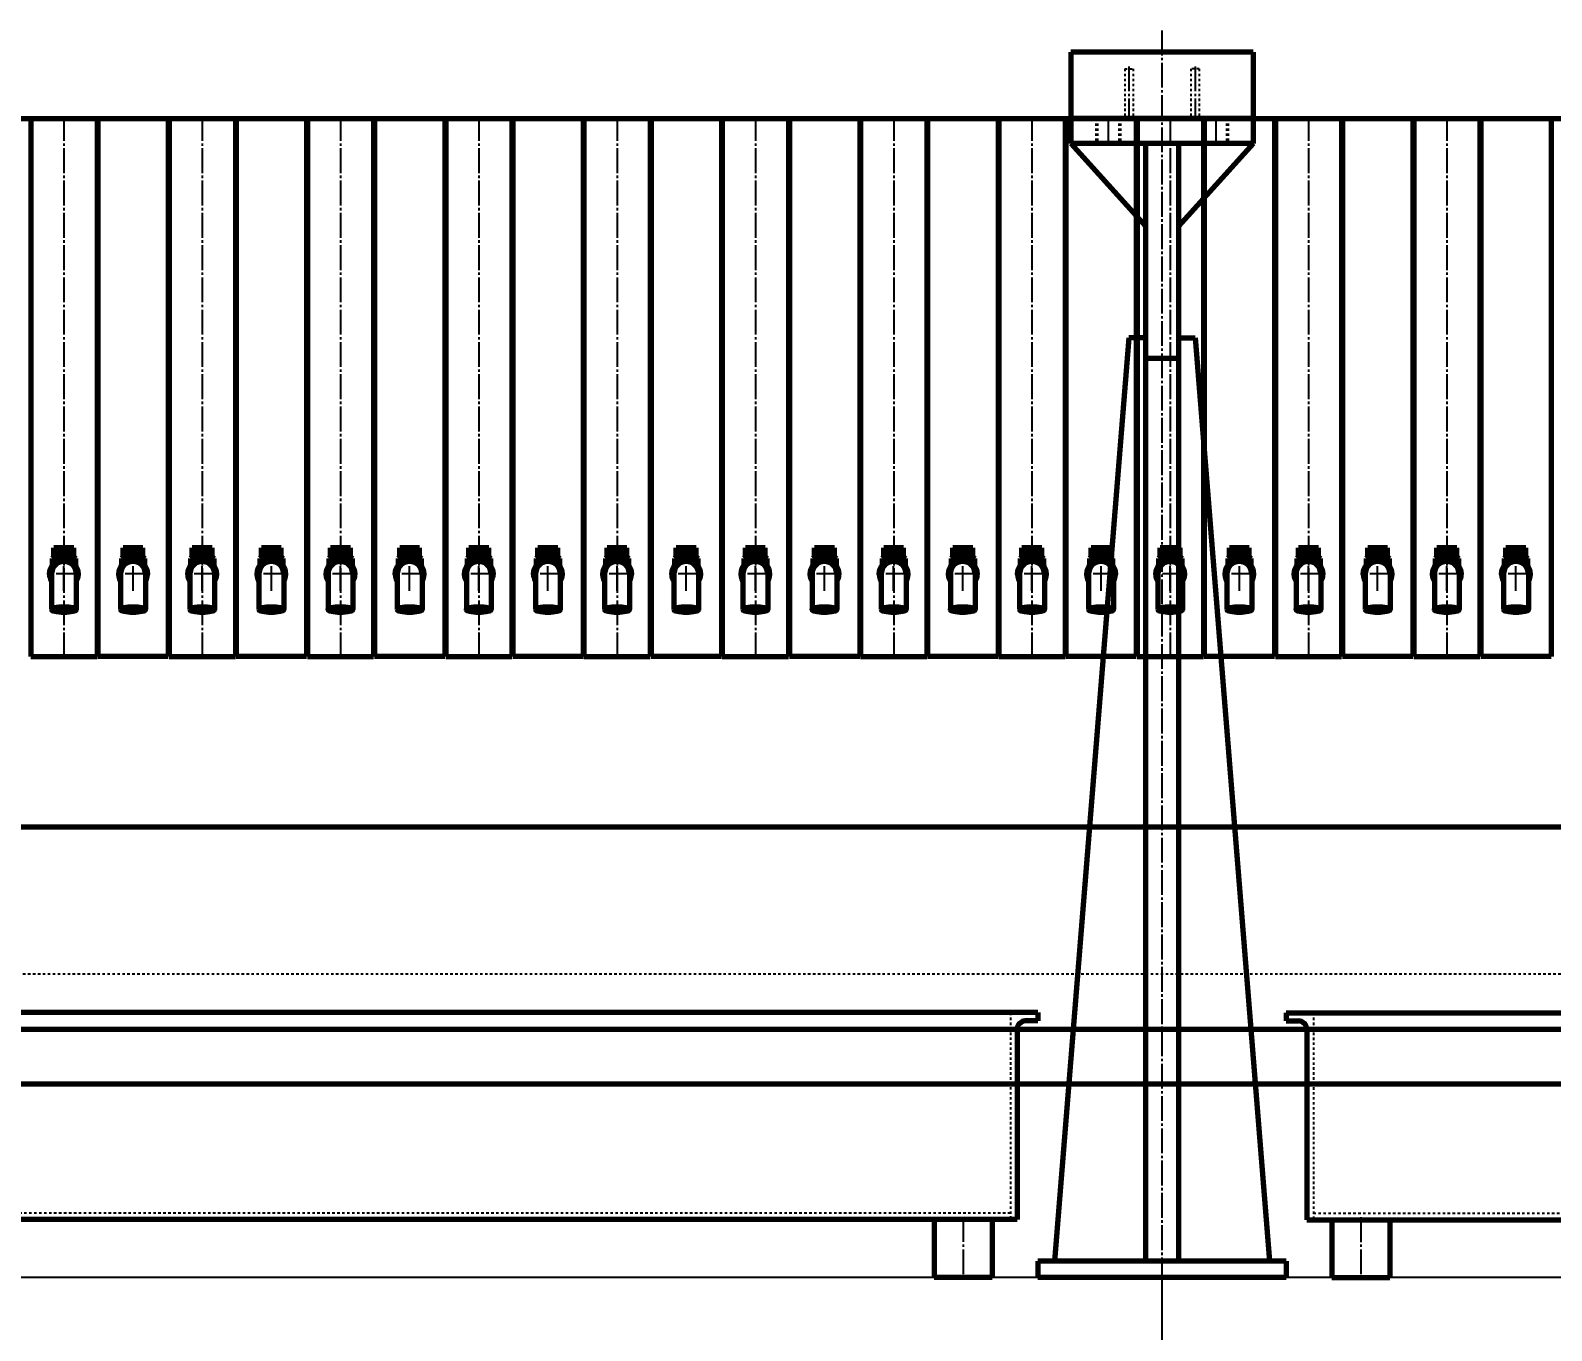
# Model space of a CAD drawing. Header units: millimetres. Extents: x -14850 to 14850, y -10500 to 10500.
# Drawn here: x -6964 to -5127, y 913 to 2483 of the extents above; entities that cross this region are included whole.
import ezdxf

# ---------------------------------------------------------------- set-up
doc = ezdxf.new("R2010")
doc.units = ezdxf.units.MM
for name, pattern in [('EB_DASH', [6, 3, -3]), ('EB_DASHDOT', [39, 30, -3, 3, -3]), ('EB_DASHDOTDOT', [45, 30, -3, 3, -3, 3, -3])]:
    doc.linetypes.add(name, pattern=pattern)
for name, color, linetype, lineweight in [('CAXA0', 7, 'Continuous', 70), ('CAXA1', 1, 'EB_DASHDOT', 25), ('CAXA2', 6, 'EB_DASH', 25), ('CAXA3', 7, 'Continuous', 25), ('CAXA4', 3, 'Continuous', 25)]:
    doc.layers.add(name, color=color, linetype=linetype, lineweight=lineweight)
doc.styles.add('标准', font='', dxfattribs={"width": 0.667})
doc.styles.get('标准').set_extended_font_data('NSimSun')
doc.dimstyles.new('标准', dxfattribs={"dimscale": 50, "dimtxt": 3.5, "dimasz": 3, "dimexe": 2, "dimexo": 0, "dimtad": 1, "dimdec": 1, "dimzin": 12, "dimdsep": 46, "dimtxsty": '标准', "dimcen": 0, "dimdle": 4, "dimaunit": 1, "dimazin": 2, "dimtfac": 1, "dimtdec": 3, "dimtmove": 0, "dimatfit": 3, "dimfxl": 0, "dimtolj": 1, "dimtzin": 0, "dimarcsym": 0})

# ---------------------------------------------------------------- blocks, each defined once
blk = doc.blocks.new('*D180')
at = {"layer": 'CAXA4', "linetype": 'Continuous', "lineweight": 25}
for points in [[(-10687.4, -1068.9), (-10537.4, -1087.6), (-10537.4, -1050.1)], [(-507.4, -1068.9), (-657.4, -1087.6), (-657.4, -1050.1)]]:
    blk.add_hatch(color=0, dxfattribs=at).paths.add_polyline_path(points, flags=0)
at = {"layer": 'CAXA4', "color": 0, "linetype": 'Continuous', "lineweight": 25}
for p, q in [((-507.4, 2073.6), (-507.4, -1168.9)), ((-10687.4, 696.7), (-10687.4, -1168.9)), ((-10687.4, -1068.9), (-507.4, -1068.9))]:
    blk.add_line(p, q, dxfattribs=at)
at = {"layer": 'CAXA4', "color": 0, "linetype": 'Continuous', "lineweight": 25, "insert": (-5832.3, -797.9), "char_height": 175, "attachment_point": 1, "style": '标准'}
blk.add_mtext('\\fNSimSun|b0|i0|p34;10180', dxfattribs=at)
blk = doc.blocks.new('*D200')
at = {"layer": 'CAXA4', "linetype": 'Continuous', "lineweight": 25}
for points in [[(-10687.4, -498.5), (-10537.4, -517.3), (-10537.4, -479.8)], [(-5597.4, -498.5), (-5747.4, -517.3), (-5747.4, -479.8)]]:
    blk.add_hatch(color=0, dxfattribs=at).paths.add_polyline_path(points, flags=0)
at = {"layer": 'CAXA4', "color": 0, "linetype": 'Continuous', "lineweight": 25}
for p, q in [((-5597.4, 996.7), (-5597.4, -598.5)), ((-10687.4, 696.7), (-10687.4, -598.5)), ((-10687.4, -498.5), (-5597.4, -498.5))]:
    blk.add_line(p, q, dxfattribs=at)
at = {"layer": 'CAXA4', "color": 0, "linetype": 'Continuous', "lineweight": 25, "insert": (-8328.5, -227.5), "char_height": 175, "attachment_point": 1, "style": '标准'}
blk.add_mtext('\\fNSimSun|b0|i0|p34;5090', dxfattribs=at)
blk = doc.blocks.new('CAXBLOCK210', base_point=(-5419.4, 1773.1))
at = {"layer": 'CAXA0', "color": 7, "linetype": 'Continuous', "lineweight": 70}
for p, q in [((-5487.4, 2456.7), (-5707.4, 2456.7)), ((-5707.4, 2456.7), (-5707.4, 2346.7)), ((-5487.4, 2456.7), (-5487.4, 2346.7)), ((-5487.4, 2376.7), (-5707.4, 2376.7)), ((-5487.4, 2346.7), (-5707.4, 2346.7)), ((-5707.4, 2346.7), (-5617.4, 2246.7)), ((-5617.4, 2346.7), (-5617.4, 996.7)), ((-5487.4, 2346.7), (-5577.4, 2246.7)), ((-5577.4, 2346.7), (-5577.4, 996.7)), ((-5617.4, 2111.7), (-5637.4, 2111.7)), ((-5577.4, 2111.7), (-5557.4, 2111.7)), ((-5577.4, 2086.7), (-5617.4, 2086.7)), ((-5447.4, 996.7), (-5747.4, 996.7)), ((-5747.4, 996.7), (-5747.4, 976.7)), ((-5447.4, 996.7), (-5447.4, 976.7)), ((-5447.4, 976.7), (-5747.4, 976.7))]:
    blk.add_line(p, q, dxfattribs=at)
at = {"layer": 'CAXA0', "linetype": 'Continuous', "lineweight": 70}
for p, q in [((-5637.4, 2111.7), (-5727.4, 996.7)), ((-5557.4, 2111.7), (-5467.4, 996.7)), ((-5487.4, 976.7), (-5707.4, 976.7))]:
    blk.add_line(p, q, dxfattribs=at)
at = {"layer": 'CAXA1', "linetype": 'EB_DASHDOT', "lineweight": 25}
for p, q in [((-5597.4, 2483), (-5597.4, 996.7)), ((-5637.4, 2439.7), (-5637.4, 2373.7)), ((-5557.4, 2439.7), (-5557.4, 2373.7)), ((-5662.4, 2378.9), (-5662.4, 2346.7)), ((-5532.4, 2378.9), (-5532.4, 2346.7))]:
    blk.add_line(p, q, dxfattribs=at)
at = {"layer": 'CAXA2', "color": 6, "linetype": 'EB_DASH', "lineweight": 25}
for p, q in [((-5642.4, 2436.7), (-5642.4, 2376.7)), ((-5642.4, 2436.7), (-5632.4, 2436.7)), ((-5632.4, 2436.7), (-5632.4, 2376.7)), ((-5562.4, 2436.7), (-5562.4, 2376.7)), ((-5552.4, 2436.7), (-5562.4, 2436.7)), ((-5552.4, 2436.7), (-5552.4, 2376.7)), ((-5677.4, 2376.7), (-5677.4, 2346.7)), ((-5675.4, 2376.7), (-5675.4, 2346.7)), ((-5649.4, 2376.7), (-5649.4, 2346.7)), ((-5647.4, 2376.7), (-5647.4, 2346.7)), ((-5547.4, 2376.7), (-5547.4, 2346.7)), ((-5545.4, 2376.7), (-5545.4, 2346.7)), ((-5519.4, 2376.7), (-5519.4, 2346.7)), ((-5517.4, 2376.7), (-5517.4, 2346.7))]:
    blk.add_line(p, q, dxfattribs=at)
blk = doc.blocks.new('CAXBLOCK327', base_point=(-5750.4, 1819.9))
at = {"layer": 'CAXA0', "linetype": 'Continuous', "lineweight": 70}
for p, q in [((-5766.4, 1847.1), (-5766.4, 1858.3)), ((-5742.4, 1858.3), (-5766.4, 1858.3)), ((-5761.9, 1858.3), (-5761.9, 1852.1)), ((-5746.9, 1858.3), (-5746.9, 1852.1)), ((-5742.4, 1847.1), (-5742.4, 1858.3)), ((-5766.4, 1847.1), (-5768.4, 1845.1)), ((-5768.4, 1845.1), (-5768.4, 1837.2)), ((-5768.4, 1845.1), (-5740.4, 1845.1)), ((-5742.4, 1852.1), (-5766.4, 1852.1)), ((-5742.4, 1847.1), (-5766.4, 1847.1)), ((-5742.4, 1847.1), (-5740.4, 1845.1)), ((-5740.4, 1845.1), (-5740.4, 1837.2)), ((-5769.4, 1826.7), (-5769.4, 1783.6)), ((-5739.4, 1826.7), (-5739.4, 1783.6))]:
    blk.add_line(p, q, dxfattribs=at)
for radius, start, end in [(17.5, 328.9973, 211.0027), (15, 0, 180)]:
    blk.add_arc((-5754.4, 1826.7), radius, start, end, dxfattribs=at)
for major_axis in [(-15, 0), (-11, 0)]:
    blk.add_ellipse((-5754.4, 1783.6), major_axis=major_axis, ratio=0.233333, dxfattribs=at)
at = {"layer": 'CAXA1', "linetype": 'EB_DASHDOT', "lineweight": 25}
for p, q in [((-5754.4, 1806.2), (-5754.4, 1847.2)), ((-5733.9, 1826.7), (-5774.9, 1826.7))]:
    blk.add_line(p, q, dxfattribs=at)
blk = doc.blocks.new('CAXBLOCK328', base_point=(-5666.9, 1819.9))
at = {"layer": 'CAXA0', "linetype": 'Continuous', "lineweight": 70}
for p, q in [((-5682.9, 1847.1), (-5682.9, 1858.3)), ((-5658.9, 1858.3), (-5682.9, 1858.3)), ((-5678.4, 1858.3), (-5678.4, 1852.1)), ((-5663.4, 1858.3), (-5663.4, 1852.1)), ((-5658.9, 1847.1), (-5658.9, 1858.3)), ((-5682.9, 1847.1), (-5684.9, 1845.1)), ((-5684.9, 1845.1), (-5684.9, 1837.2)), ((-5684.9, 1845.1), (-5656.9, 1845.1)), ((-5658.9, 1852.1), (-5682.9, 1852.1)), ((-5658.9, 1847.1), (-5682.9, 1847.1)), ((-5658.9, 1847.1), (-5656.9, 1845.1)), ((-5656.9, 1845.1), (-5656.9, 1837.2)), ((-5685.9, 1826.7), (-5685.9, 1783.6)), ((-5655.9, 1826.7), (-5655.9, 1783.6))]:
    blk.add_line(p, q, dxfattribs=at)
for radius, start, end in [(17.5, 328.9973, 211.0027), (15, 0, 180)]:
    blk.add_arc((-5670.9, 1826.7), radius, start, end, dxfattribs=at)
for major_axis in [(-15, 0), (-11, 0)]:
    blk.add_ellipse((-5670.9, 1783.6), major_axis=major_axis, ratio=0.233333, dxfattribs=at)
at = {"layer": 'CAXA1', "linetype": 'EB_DASHDOT', "lineweight": 25}
for p, q in [((-5670.9, 1806.2), (-5670.9, 1847.2)), ((-5650.4, 1826.7), (-5691.4, 1826.7))]:
    blk.add_line(p, q, dxfattribs=at)
blk = doc.blocks.new('CAXBLOCK329', base_point=(-5583.4, 1819.9))
at = {"layer": 'CAXA0', "linetype": 'Continuous', "lineweight": 70}
for p, q in [((-5599.4, 1847.1), (-5599.4, 1858.3)), ((-5575.4, 1858.3), (-5599.4, 1858.3)), ((-5594.9, 1858.3), (-5594.9, 1852.1)), ((-5579.9, 1858.3), (-5579.9, 1852.1)), ((-5575.4, 1847.1), (-5575.4, 1858.3)), ((-5599.4, 1847.1), (-5601.4, 1845.1)), ((-5601.4, 1845.1), (-5601.4, 1837.2)), ((-5601.4, 1845.1), (-5573.4, 1845.1)), ((-5575.4, 1852.1), (-5599.4, 1852.1)), ((-5575.4, 1847.1), (-5599.4, 1847.1)), ((-5575.4, 1847.1), (-5573.4, 1845.1)), ((-5573.4, 1845.1), (-5573.4, 1837.2)), ((-5602.4, 1826.7), (-5602.4, 1783.6)), ((-5572.4, 1826.7), (-5572.4, 1783.6))]:
    blk.add_line(p, q, dxfattribs=at)
for radius, start, end in [(17.5, 328.9973, 211.0027), (15, 0, 180)]:
    blk.add_arc((-5587.4, 1826.7), radius, start, end, dxfattribs=at)
for major_axis in [(-15, 0), (-11, 0)]:
    blk.add_ellipse((-5587.4, 1783.6), major_axis=major_axis, ratio=0.233333, dxfattribs=at)
at = {"layer": 'CAXA1', "linetype": 'EB_DASHDOT', "lineweight": 25}
for p, q in [((-5587.4, 1806.2), (-5587.4, 1847.2)), ((-5566.9, 1826.7), (-5607.9, 1826.7))]:
    blk.add_line(p, q, dxfattribs=at)
blk = doc.blocks.new('CAXBLOCK330', base_point=(-5499.9, 1819.9))
at = {"layer": 'CAXA0', "linetype": 'Continuous', "lineweight": 70}
for p, q in [((-5515.9, 1847.1), (-5515.9, 1858.3)), ((-5491.9, 1858.3), (-5515.9, 1858.3)), ((-5511.4, 1858.3), (-5511.4, 1852.1)), ((-5496.4, 1858.3), (-5496.4, 1852.1)), ((-5491.9, 1847.1), (-5491.9, 1858.3)), ((-5515.9, 1847.1), (-5517.9, 1845.1)), ((-5517.9, 1845.1), (-5517.9, 1837.2)), ((-5517.9, 1845.1), (-5489.9, 1845.1)), ((-5491.9, 1852.1), (-5515.9, 1852.1)), ((-5491.9, 1847.1), (-5515.9, 1847.1)), ((-5491.9, 1847.1), (-5489.9, 1845.1)), ((-5489.9, 1845.1), (-5489.9, 1837.2)), ((-5518.9, 1826.7), (-5518.9, 1783.6)), ((-5488.9, 1826.7), (-5488.9, 1783.6))]:
    blk.add_line(p, q, dxfattribs=at)
for radius, start, end in [(17.5, 328.9973, 211.0027), (15, 0, 180)]:
    blk.add_arc((-5503.9, 1826.7), radius, start, end, dxfattribs=at)
for major_axis in [(-15, 0), (-11, 0)]:
    blk.add_ellipse((-5503.9, 1783.6), major_axis=major_axis, ratio=0.233333, dxfattribs=at)
at = {"layer": 'CAXA1', "linetype": 'EB_DASHDOT', "lineweight": 25}
for p, q in [((-5503.9, 1806.2), (-5503.9, 1847.2)), ((-5483.4, 1826.7), (-5524.4, 1826.7))]:
    blk.add_line(p, q, dxfattribs=at)
blk = doc.blocks.new('CAXBLOCK331', base_point=(-5416.4, 1819.9))
at = {"layer": 'CAXA0', "linetype": 'Continuous', "lineweight": 70}
for p, q in [((-5432.4, 1847.1), (-5432.4, 1858.3)), ((-5408.4, 1858.3), (-5432.4, 1858.3)), ((-5427.9, 1858.3), (-5427.9, 1852.1)), ((-5412.9, 1858.3), (-5412.9, 1852.1)), ((-5408.4, 1847.1), (-5408.4, 1858.3)), ((-5432.4, 1847.1), (-5434.4, 1845.1)), ((-5434.4, 1845.1), (-5434.4, 1837.2)), ((-5434.4, 1845.1), (-5406.4, 1845.1)), ((-5408.4, 1852.1), (-5432.4, 1852.1)), ((-5408.4, 1847.1), (-5432.4, 1847.1)), ((-5408.4, 1847.1), (-5406.4, 1845.1)), ((-5406.4, 1845.1), (-5406.4, 1837.2)), ((-5435.4, 1826.7), (-5435.4, 1783.6)), ((-5405.4, 1826.7), (-5405.4, 1783.6))]:
    blk.add_line(p, q, dxfattribs=at)
for radius, start, end in [(17.5, 328.9973, 211.0027), (15, 0, 180)]:
    blk.add_arc((-5420.4, 1826.7), radius, start, end, dxfattribs=at)
for major_axis in [(-15, 0), (-11, 0)]:
    blk.add_ellipse((-5420.4, 1783.6), major_axis=major_axis, ratio=0.233333, dxfattribs=at)
at = {"layer": 'CAXA1', "linetype": 'EB_DASHDOT', "lineweight": 25}
for p, q in [((-5420.4, 1806.2), (-5420.4, 1847.2)), ((-5399.9, 1826.7), (-5440.9, 1826.7))]:
    blk.add_line(p, q, dxfattribs=at)
blk = doc.blocks.new('CAXBLOCK332', base_point=(-5332.9, 1819.9))
at = {"layer": 'CAXA0', "linetype": 'Continuous', "lineweight": 70}
for p, q in [((-5348.9, 1847.1), (-5348.9, 1858.3)), ((-5324.9, 1858.3), (-5348.9, 1858.3)), ((-5344.4, 1858.3), (-5344.4, 1852.1)), ((-5329.4, 1858.3), (-5329.4, 1852.1)), ((-5324.9, 1847.1), (-5324.9, 1858.3)), ((-5348.9, 1847.1), (-5350.9, 1845.1)), ((-5350.9, 1845.1), (-5350.9, 1837.2)), ((-5350.9, 1845.1), (-5322.9, 1845.1)), ((-5324.9, 1852.1), (-5348.9, 1852.1)), ((-5324.9, 1847.1), (-5348.9, 1847.1)), ((-5324.9, 1847.1), (-5322.9, 1845.1)), ((-5322.9, 1845.1), (-5322.9, 1837.2)), ((-5351.9, 1826.7), (-5351.9, 1783.6)), ((-5321.9, 1826.7), (-5321.9, 1783.6))]:
    blk.add_line(p, q, dxfattribs=at)
for radius, start, end in [(17.5, 328.9973, 211.0027), (15, 0, 180)]:
    blk.add_arc((-5336.9, 1826.7), radius, start, end, dxfattribs=at)
for major_axis in [(-15, 0), (-11, 0)]:
    blk.add_ellipse((-5336.9, 1783.6), major_axis=major_axis, ratio=0.233333, dxfattribs=at)
at = {"layer": 'CAXA1', "linetype": 'EB_DASHDOT', "lineweight": 25}
for p, q in [((-5336.9, 1806.2), (-5336.9, 1847.2)), ((-5316.4, 1826.7), (-5357.4, 1826.7))]:
    blk.add_line(p, q, dxfattribs=at)
blk = doc.blocks.new('CAXBLOCK333', base_point=(-5249.4, 1819.9))
at = {"layer": 'CAXA0', "linetype": 'Continuous', "lineweight": 70}
for p, q in [((-5265.4, 1847.1), (-5265.4, 1858.3)), ((-5241.4, 1858.3), (-5265.4, 1858.3)), ((-5260.9, 1858.3), (-5260.9, 1852.1)), ((-5245.9, 1858.3), (-5245.9, 1852.1)), ((-5241.4, 1847.1), (-5241.4, 1858.3)), ((-5265.4, 1847.1), (-5267.4, 1845.1)), ((-5267.4, 1845.1), (-5267.4, 1837.2)), ((-5267.4, 1845.1), (-5239.4, 1845.1)), ((-5241.4, 1852.1), (-5265.4, 1852.1)), ((-5241.4, 1847.1), (-5265.4, 1847.1)), ((-5241.4, 1847.1), (-5239.4, 1845.1)), ((-5239.4, 1845.1), (-5239.4, 1837.2)), ((-5268.4, 1826.7), (-5268.4, 1783.6)), ((-5238.4, 1826.7), (-5238.4, 1783.6))]:
    blk.add_line(p, q, dxfattribs=at)
for radius, start, end in [(17.5, 328.9973, 211.0027), (15, 0, 180)]:
    blk.add_arc((-5253.4, 1826.7), radius, start, end, dxfattribs=at)
for major_axis in [(-15, 0), (-11, 0)]:
    blk.add_ellipse((-5253.4, 1783.6), major_axis=major_axis, ratio=0.233333, dxfattribs=at)
at = {"layer": 'CAXA1', "linetype": 'EB_DASHDOT', "lineweight": 25}
for p, q in [((-5253.4, 1806.2), (-5253.4, 1847.2)), ((-5232.9, 1826.7), (-5273.9, 1826.7))]:
    blk.add_line(p, q, dxfattribs=at)
blk = doc.blocks.new('CAXBLOCK334', base_point=(-5165.9, 1819.9))
at = {"layer": 'CAXA0', "linetype": 'Continuous', "lineweight": 70}
for p, q in [((-5181.9, 1847.1), (-5181.9, 1858.3)), ((-5157.9, 1858.3), (-5181.9, 1858.3)), ((-5177.4, 1858.3), (-5177.4, 1852.1)), ((-5162.4, 1858.3), (-5162.4, 1852.1)), ((-5157.9, 1847.1), (-5157.9, 1858.3)), ((-5181.9, 1847.1), (-5183.9, 1845.1)), ((-5183.9, 1845.1), (-5183.9, 1837.2)), ((-5183.9, 1845.1), (-5155.9, 1845.1)), ((-5157.9, 1852.1), (-5181.9, 1852.1)), ((-5157.9, 1847.1), (-5181.9, 1847.1)), ((-5157.9, 1847.1), (-5155.9, 1845.1)), ((-5155.9, 1845.1), (-5155.9, 1837.2)), ((-5184.9, 1826.7), (-5184.9, 1783.6)), ((-5154.9, 1826.7), (-5154.9, 1783.6))]:
    blk.add_line(p, q, dxfattribs=at)
for radius, start, end in [(17.5, 328.9973, 211.0027), (15, 0, 180)]:
    blk.add_arc((-5169.9, 1826.7), radius, start, end, dxfattribs=at)
for major_axis in [(-15, 0), (-11, 0)]:
    blk.add_ellipse((-5169.9, 1783.6), major_axis=major_axis, ratio=0.233333, dxfattribs=at)
at = {"layer": 'CAXA1', "linetype": 'EB_DASHDOT', "lineweight": 25}
for p, q in [((-5169.9, 1806.2), (-5169.9, 1847.2)), ((-5149.4, 1826.7), (-5190.4, 1826.7))]:
    blk.add_line(p, q, dxfattribs=at)
blk = doc.blocks.new('CAXBLOCK388', base_point=(-6919.4, 1819.9))
at = {"layer": 'CAXA0', "linetype": 'Continuous', "lineweight": 70}
for p, q in [((-6935.4, 1847.1), (-6935.4, 1858.3)), ((-6911.4, 1858.3), (-6935.4, 1858.3)), ((-6930.9, 1858.3), (-6930.9, 1852.1)), ((-6915.9, 1858.3), (-6915.9, 1852.1)), ((-6911.4, 1847.1), (-6911.4, 1858.3)), ((-6935.4, 1847.1), (-6937.4, 1845.1)), ((-6937.4, 1845.1), (-6937.4, 1837.2)), ((-6937.4, 1845.1), (-6909.4, 1845.1)), ((-6911.4, 1852.1), (-6935.4, 1852.1)), ((-6911.4, 1847.1), (-6935.4, 1847.1)), ((-6911.4, 1847.1), (-6909.4, 1845.1)), ((-6909.4, 1845.1), (-6909.4, 1837.2)), ((-6938.4, 1826.7), (-6938.4, 1783.6)), ((-6908.4, 1826.7), (-6908.4, 1783.6))]:
    blk.add_line(p, q, dxfattribs=at)
for radius, start, end in [(17.5, 328.9973, 211.0027), (15, 0, 180)]:
    blk.add_arc((-6923.4, 1826.7), radius, start, end, dxfattribs=at)
for major_axis in [(-15, 0), (-11, 0)]:
    blk.add_ellipse((-6923.4, 1783.6), major_axis=major_axis, ratio=0.233333, dxfattribs=at)
at = {"layer": 'CAXA1', "linetype": 'EB_DASHDOT', "lineweight": 25}
for p, q in [((-6923.4, 1806.2), (-6923.4, 1847.2)), ((-6902.9, 1826.7), (-6943.9, 1826.7))]:
    blk.add_line(p, q, dxfattribs=at)
blk = doc.blocks.new('CAXBLOCK389', base_point=(-6835.9, 1819.9))
at = {"layer": 'CAXA0', "linetype": 'Continuous', "lineweight": 70}
for p, q in [((-6851.9, 1847.1), (-6851.9, 1858.3)), ((-6827.9, 1858.3), (-6851.9, 1858.3)), ((-6847.4, 1858.3), (-6847.4, 1852.1)), ((-6832.4, 1858.3), (-6832.4, 1852.1)), ((-6827.9, 1847.1), (-6827.9, 1858.3)), ((-6851.9, 1847.1), (-6853.9, 1845.1)), ((-6853.9, 1845.1), (-6853.9, 1837.2)), ((-6853.9, 1845.1), (-6825.9, 1845.1)), ((-6827.9, 1852.1), (-6851.9, 1852.1)), ((-6827.9, 1847.1), (-6851.9, 1847.1)), ((-6827.9, 1847.1), (-6825.9, 1845.1)), ((-6825.9, 1845.1), (-6825.9, 1837.2)), ((-6854.9, 1826.7), (-6854.9, 1783.6)), ((-6824.9, 1826.7), (-6824.9, 1783.6))]:
    blk.add_line(p, q, dxfattribs=at)
for radius, start, end in [(17.5, 328.9973, 211.0027), (15, 0, 180)]:
    blk.add_arc((-6839.9, 1826.7), radius, start, end, dxfattribs=at)
for major_axis in [(-15, 0), (-11, 0)]:
    blk.add_ellipse((-6839.9, 1783.6), major_axis=major_axis, ratio=0.233333, dxfattribs=at)
at = {"layer": 'CAXA1', "linetype": 'EB_DASHDOT', "lineweight": 25}
for p, q in [((-6839.9, 1806.2), (-6839.9, 1847.2)), ((-6819.4, 1826.7), (-6860.4, 1826.7))]:
    blk.add_line(p, q, dxfattribs=at)
blk = doc.blocks.new('CAXBLOCK390', base_point=(-6752.4, 1819.9))
at = {"layer": 'CAXA0', "linetype": 'Continuous', "lineweight": 70}
for p, q in [((-6768.4, 1847.1), (-6768.4, 1858.3)), ((-6744.4, 1858.3), (-6768.4, 1858.3)), ((-6763.9, 1858.3), (-6763.9, 1852.1)), ((-6748.9, 1858.3), (-6748.9, 1852.1)), ((-6744.4, 1847.1), (-6744.4, 1858.3)), ((-6768.4, 1847.1), (-6770.4, 1845.1)), ((-6770.4, 1845.1), (-6770.4, 1837.2)), ((-6770.4, 1845.1), (-6742.4, 1845.1)), ((-6744.4, 1852.1), (-6768.4, 1852.1)), ((-6744.4, 1847.1), (-6768.4, 1847.1)), ((-6744.4, 1847.1), (-6742.4, 1845.1)), ((-6742.4, 1845.1), (-6742.4, 1837.2)), ((-6771.4, 1826.7), (-6771.4, 1783.6)), ((-6741.4, 1826.7), (-6741.4, 1783.6))]:
    blk.add_line(p, q, dxfattribs=at)
for radius, start, end in [(17.5, 328.9973, 211.0027), (15, 0, 180)]:
    blk.add_arc((-6756.4, 1826.7), radius, start, end, dxfattribs=at)
for major_axis in [(-15, 0), (-11, 0)]:
    blk.add_ellipse((-6756.4, 1783.6), major_axis=major_axis, ratio=0.233333, dxfattribs=at)
at = {"layer": 'CAXA1', "linetype": 'EB_DASHDOT', "lineweight": 25}
for p, q in [((-6756.4, 1806.2), (-6756.4, 1847.2)), ((-6735.9, 1826.7), (-6776.9, 1826.7))]:
    blk.add_line(p, q, dxfattribs=at)
blk = doc.blocks.new('CAXBLOCK391', base_point=(-6668.9, 1819.9))
at = {"layer": 'CAXA0', "linetype": 'Continuous', "lineweight": 70}
for p, q in [((-6684.9, 1847.1), (-6684.9, 1858.3)), ((-6660.9, 1858.3), (-6684.9, 1858.3)), ((-6680.4, 1858.3), (-6680.4, 1852.1)), ((-6665.4, 1858.3), (-6665.4, 1852.1)), ((-6660.9, 1847.1), (-6660.9, 1858.3)), ((-6684.9, 1847.1), (-6686.9, 1845.1)), ((-6686.9, 1845.1), (-6686.9, 1837.2)), ((-6686.9, 1845.1), (-6658.9, 1845.1)), ((-6660.9, 1852.1), (-6684.9, 1852.1)), ((-6660.9, 1847.1), (-6684.9, 1847.1)), ((-6660.9, 1847.1), (-6658.9, 1845.1)), ((-6658.9, 1845.1), (-6658.9, 1837.2)), ((-6687.9, 1826.7), (-6687.9, 1783.6)), ((-6657.9, 1826.7), (-6657.9, 1783.6))]:
    blk.add_line(p, q, dxfattribs=at)
for radius, start, end in [(17.5, 328.9973, 211.0027), (15, 0, 180)]:
    blk.add_arc((-6672.9, 1826.7), radius, start, end, dxfattribs=at)
for major_axis in [(-15, 0), (-11, 0)]:
    blk.add_ellipse((-6672.9, 1783.6), major_axis=major_axis, ratio=0.233333, dxfattribs=at)
at = {"layer": 'CAXA1', "linetype": 'EB_DASHDOT', "lineweight": 25}
for p, q in [((-6672.9, 1806.2), (-6672.9, 1847.2)), ((-6652.4, 1826.7), (-6693.4, 1826.7))]:
    blk.add_line(p, q, dxfattribs=at)
blk = doc.blocks.new('CAXBLOCK392', base_point=(-6585.4, 1819.9))
at = {"layer": 'CAXA0', "linetype": 'Continuous', "lineweight": 70}
for p, q in [((-6601.4, 1847.1), (-6601.4, 1858.3)), ((-6577.4, 1858.3), (-6601.4, 1858.3)), ((-6596.9, 1858.3), (-6596.9, 1852.1)), ((-6581.9, 1858.3), (-6581.9, 1852.1)), ((-6577.4, 1847.1), (-6577.4, 1858.3)), ((-6601.4, 1847.1), (-6603.4, 1845.1)), ((-6603.4, 1845.1), (-6603.4, 1837.2)), ((-6603.4, 1845.1), (-6575.4, 1845.1)), ((-6577.4, 1852.1), (-6601.4, 1852.1)), ((-6577.4, 1847.1), (-6601.4, 1847.1)), ((-6577.4, 1847.1), (-6575.4, 1845.1)), ((-6575.4, 1845.1), (-6575.4, 1837.2)), ((-6604.4, 1826.7), (-6604.4, 1783.6)), ((-6574.4, 1826.7), (-6574.4, 1783.6))]:
    blk.add_line(p, q, dxfattribs=at)
for radius, start, end in [(17.5, 328.9973, 211.0027), (15, 0, 180)]:
    blk.add_arc((-6589.4, 1826.7), radius, start, end, dxfattribs=at)
for major_axis in [(-15, 0), (-11, 0)]:
    blk.add_ellipse((-6589.4, 1783.6), major_axis=major_axis, ratio=0.233333, dxfattribs=at)
at = {"layer": 'CAXA1', "linetype": 'EB_DASHDOT', "lineweight": 25}
for p, q in [((-6589.4, 1806.2), (-6589.4, 1847.2)), ((-6568.9, 1826.7), (-6609.9, 1826.7))]:
    blk.add_line(p, q, dxfattribs=at)
blk = doc.blocks.new('CAXBLOCK393', base_point=(-6501.9, 1819.9))
at = {"layer": 'CAXA0', "linetype": 'Continuous', "lineweight": 70}
for p, q in [((-6517.9, 1847.1), (-6517.9, 1858.3)), ((-6493.9, 1858.3), (-6517.9, 1858.3)), ((-6513.4, 1858.3), (-6513.4, 1852.1)), ((-6498.4, 1858.3), (-6498.4, 1852.1)), ((-6493.9, 1847.1), (-6493.9, 1858.3)), ((-6517.9, 1847.1), (-6519.9, 1845.1)), ((-6519.9, 1845.1), (-6519.9, 1837.2)), ((-6519.9, 1845.1), (-6491.9, 1845.1)), ((-6493.9, 1852.1), (-6517.9, 1852.1)), ((-6493.9, 1847.1), (-6517.9, 1847.1)), ((-6493.9, 1847.1), (-6491.9, 1845.1)), ((-6491.9, 1845.1), (-6491.9, 1837.2)), ((-6520.9, 1826.7), (-6520.9, 1783.6)), ((-6490.9, 1826.7), (-6490.9, 1783.6))]:
    blk.add_line(p, q, dxfattribs=at)
for radius, start, end in [(17.5, 328.9973, 211.0027), (15, 0, 180)]:
    blk.add_arc((-6505.9, 1826.7), radius, start, end, dxfattribs=at)
for major_axis in [(-15, 0), (-11, 0)]:
    blk.add_ellipse((-6505.9, 1783.6), major_axis=major_axis, ratio=0.233333, dxfattribs=at)
at = {"layer": 'CAXA1', "linetype": 'EB_DASHDOT', "lineweight": 25}
for p, q in [((-6505.9, 1806.2), (-6505.9, 1847.2)), ((-6485.4, 1826.7), (-6526.4, 1826.7))]:
    blk.add_line(p, q, dxfattribs=at)
blk = doc.blocks.new('CAXBLOCK394', base_point=(-6418.4, 1819.9))
at = {"layer": 'CAXA0', "linetype": 'Continuous', "lineweight": 70}
for p, q in [((-6434.4, 1847.1), (-6434.4, 1858.3)), ((-6410.4, 1858.3), (-6434.4, 1858.3)), ((-6429.9, 1858.3), (-6429.9, 1852.1)), ((-6414.9, 1858.3), (-6414.9, 1852.1)), ((-6410.4, 1847.1), (-6410.4, 1858.3)), ((-6434.4, 1847.1), (-6436.4, 1845.1)), ((-6436.4, 1845.1), (-6436.4, 1837.2)), ((-6436.4, 1845.1), (-6408.4, 1845.1)), ((-6410.4, 1852.1), (-6434.4, 1852.1)), ((-6410.4, 1847.1), (-6434.4, 1847.1)), ((-6410.4, 1847.1), (-6408.4, 1845.1)), ((-6408.4, 1845.1), (-6408.4, 1837.2)), ((-6437.4, 1826.7), (-6437.4, 1783.6)), ((-6407.4, 1826.7), (-6407.4, 1783.6))]:
    blk.add_line(p, q, dxfattribs=at)
for radius, start, end in [(17.5, 328.9973, 211.0027), (15, 0, 180)]:
    blk.add_arc((-6422.4, 1826.7), radius, start, end, dxfattribs=at)
for major_axis in [(-15, 0), (-11, 0)]:
    blk.add_ellipse((-6422.4, 1783.6), major_axis=major_axis, ratio=0.233333, dxfattribs=at)
at = {"layer": 'CAXA1', "linetype": 'EB_DASHDOT', "lineweight": 25}
for p, q in [((-6422.4, 1806.2), (-6422.4, 1847.2)), ((-6401.9, 1826.7), (-6442.9, 1826.7))]:
    blk.add_line(p, q, dxfattribs=at)
blk = doc.blocks.new('CAXBLOCK395', base_point=(-6334.9, 1819.9))
at = {"layer": 'CAXA0', "linetype": 'Continuous', "lineweight": 70}
for p, q in [((-6350.9, 1847.1), (-6350.9, 1858.3)), ((-6326.9, 1858.3), (-6350.9, 1858.3)), ((-6346.4, 1858.3), (-6346.4, 1852.1)), ((-6331.4, 1858.3), (-6331.4, 1852.1)), ((-6326.9, 1847.1), (-6326.9, 1858.3)), ((-6350.9, 1847.1), (-6352.9, 1845.1)), ((-6352.9, 1845.1), (-6352.9, 1837.2)), ((-6352.9, 1845.1), (-6324.9, 1845.1)), ((-6326.9, 1852.1), (-6350.9, 1852.1)), ((-6326.9, 1847.1), (-6350.9, 1847.1)), ((-6326.9, 1847.1), (-6324.9, 1845.1)), ((-6324.9, 1845.1), (-6324.9, 1837.2)), ((-6353.9, 1826.7), (-6353.9, 1783.6)), ((-6323.9, 1826.7), (-6323.9, 1783.6))]:
    blk.add_line(p, q, dxfattribs=at)
for radius, start, end in [(17.5, 328.9973, 211.0027), (15, 0, 180)]:
    blk.add_arc((-6338.9, 1826.7), radius, start, end, dxfattribs=at)
for major_axis in [(-15, 0), (-11, 0)]:
    blk.add_ellipse((-6338.9, 1783.6), major_axis=major_axis, ratio=0.233333, dxfattribs=at)
at = {"layer": 'CAXA1', "linetype": 'EB_DASHDOT', "lineweight": 25}
for p, q in [((-6338.9, 1806.2), (-6338.9, 1847.2)), ((-6318.4, 1826.7), (-6359.4, 1826.7))]:
    blk.add_line(p, q, dxfattribs=at)
blk = doc.blocks.new('CAXBLOCK396', base_point=(-6251.4, 1819.9))
at = {"layer": 'CAXA0', "linetype": 'Continuous', "lineweight": 70}
for p, q in [((-6267.4, 1847.1), (-6267.4, 1858.3)), ((-6243.4, 1858.3), (-6267.4, 1858.3)), ((-6262.9, 1858.3), (-6262.9, 1852.1)), ((-6247.9, 1858.3), (-6247.9, 1852.1)), ((-6243.4, 1847.1), (-6243.4, 1858.3)), ((-6267.4, 1847.1), (-6269.4, 1845.1)), ((-6269.4, 1845.1), (-6269.4, 1837.2)), ((-6269.4, 1845.1), (-6241.4, 1845.1)), ((-6243.4, 1852.1), (-6267.4, 1852.1)), ((-6243.4, 1847.1), (-6267.4, 1847.1)), ((-6243.4, 1847.1), (-6241.4, 1845.1)), ((-6241.4, 1845.1), (-6241.4, 1837.2)), ((-6270.4, 1826.7), (-6270.4, 1783.6)), ((-6240.4, 1826.7), (-6240.4, 1783.6))]:
    blk.add_line(p, q, dxfattribs=at)
for radius, start, end in [(17.5, 328.9973, 211.0027), (15, 0, 180)]:
    blk.add_arc((-6255.4, 1826.7), radius, start, end, dxfattribs=at)
for major_axis in [(-15, 0), (-11, 0)]:
    blk.add_ellipse((-6255.4, 1783.6), major_axis=major_axis, ratio=0.233333, dxfattribs=at)
at = {"layer": 'CAXA1', "linetype": 'EB_DASHDOT', "lineweight": 25}
for p, q in [((-6255.4, 1806.2), (-6255.4, 1847.2)), ((-6234.9, 1826.7), (-6275.9, 1826.7))]:
    blk.add_line(p, q, dxfattribs=at)
blk = doc.blocks.new('CAXBLOCK397', base_point=(-6167.9, 1819.9))
at = {"layer": 'CAXA0', "linetype": 'Continuous', "lineweight": 70}
for p, q in [((-6183.9, 1847.1), (-6183.9, 1858.3)), ((-6159.9, 1858.3), (-6183.9, 1858.3)), ((-6179.4, 1858.3), (-6179.4, 1852.1)), ((-6164.4, 1858.3), (-6164.4, 1852.1)), ((-6159.9, 1847.1), (-6159.9, 1858.3)), ((-6183.9, 1847.1), (-6185.9, 1845.1)), ((-6185.9, 1845.1), (-6185.9, 1837.2)), ((-6185.9, 1845.1), (-6157.9, 1845.1)), ((-6159.9, 1852.1), (-6183.9, 1852.1)), ((-6159.9, 1847.1), (-6183.9, 1847.1)), ((-6159.9, 1847.1), (-6157.9, 1845.1)), ((-6157.9, 1845.1), (-6157.9, 1837.2)), ((-6186.9, 1826.7), (-6186.9, 1783.6)), ((-6156.9, 1826.7), (-6156.9, 1783.6))]:
    blk.add_line(p, q, dxfattribs=at)
for radius, start, end in [(17.5, 328.9973, 211.0027), (15, 0, 180)]:
    blk.add_arc((-6171.9, 1826.7), radius, start, end, dxfattribs=at)
for major_axis in [(-15, 0), (-11, 0)]:
    blk.add_ellipse((-6171.9, 1783.6), major_axis=major_axis, ratio=0.233333, dxfattribs=at)
at = {"layer": 'CAXA1', "linetype": 'EB_DASHDOT', "lineweight": 25}
for p, q in [((-6171.9, 1806.2), (-6171.9, 1847.2)), ((-6151.4, 1826.7), (-6192.4, 1826.7))]:
    blk.add_line(p, q, dxfattribs=at)
blk = doc.blocks.new('CAXBLOCK398', base_point=(-6084.4, 1819.9))
at = {"layer": 'CAXA0', "linetype": 'Continuous', "lineweight": 70}
for p, q in [((-6100.4, 1847.1), (-6100.4, 1858.3)), ((-6076.4, 1858.3), (-6100.4, 1858.3)), ((-6095.9, 1858.3), (-6095.9, 1852.1)), ((-6080.9, 1858.3), (-6080.9, 1852.1)), ((-6076.4, 1847.1), (-6076.4, 1858.3)), ((-6100.4, 1847.1), (-6102.4, 1845.1)), ((-6102.4, 1845.1), (-6102.4, 1837.2)), ((-6102.4, 1845.1), (-6074.4, 1845.1)), ((-6076.4, 1852.1), (-6100.4, 1852.1)), ((-6076.4, 1847.1), (-6100.4, 1847.1)), ((-6076.4, 1847.1), (-6074.4, 1845.1)), ((-6074.4, 1845.1), (-6074.4, 1837.2)), ((-6103.4, 1826.7), (-6103.4, 1783.6)), ((-6073.4, 1826.7), (-6073.4, 1783.6))]:
    blk.add_line(p, q, dxfattribs=at)
for radius, start, end in [(17.5, 328.9973, 211.0027), (15, 0, 180)]:
    blk.add_arc((-6088.4, 1826.7), radius, start, end, dxfattribs=at)
for major_axis in [(-15, 0), (-11, 0)]:
    blk.add_ellipse((-6088.4, 1783.6), major_axis=major_axis, ratio=0.233333, dxfattribs=at)
at = {"layer": 'CAXA1', "linetype": 'EB_DASHDOT', "lineweight": 25}
for p, q in [((-6088.4, 1806.2), (-6088.4, 1847.2)), ((-6067.9, 1826.7), (-6108.9, 1826.7))]:
    blk.add_line(p, q, dxfattribs=at)
blk = doc.blocks.new('CAXBLOCK399', base_point=(-6000.9, 1819.9))
at = {"layer": 'CAXA0', "linetype": 'Continuous', "lineweight": 70}
for p, q in [((-6016.9, 1847.1), (-6016.9, 1858.3)), ((-5992.9, 1858.3), (-6016.9, 1858.3)), ((-6012.4, 1858.3), (-6012.4, 1852.1)), ((-5997.4, 1858.3), (-5997.4, 1852.1)), ((-5992.9, 1847.1), (-5992.9, 1858.3)), ((-6016.9, 1847.1), (-6018.9, 1845.1)), ((-6018.9, 1845.1), (-6018.9, 1837.2)), ((-6018.9, 1845.1), (-5990.9, 1845.1)), ((-5992.9, 1852.1), (-6016.9, 1852.1)), ((-5992.9, 1847.1), (-6016.9, 1847.1)), ((-5992.9, 1847.1), (-5990.9, 1845.1)), ((-5990.9, 1845.1), (-5990.9, 1837.2)), ((-6019.9, 1826.7), (-6019.9, 1783.6)), ((-5989.9, 1826.7), (-5989.9, 1783.6))]:
    blk.add_line(p, q, dxfattribs=at)
for radius, start, end in [(17.5, 328.9973, 211.0027), (15, 0, 180)]:
    blk.add_arc((-6004.9, 1826.7), radius, start, end, dxfattribs=at)
for major_axis in [(-15, 0), (-11, 0)]:
    blk.add_ellipse((-6004.9, 1783.6), major_axis=major_axis, ratio=0.233333, dxfattribs=at)
at = {"layer": 'CAXA1', "linetype": 'EB_DASHDOT', "lineweight": 25}
for p, q in [((-6004.9, 1806.2), (-6004.9, 1847.2)), ((-5984.4, 1826.7), (-6025.4, 1826.7))]:
    blk.add_line(p, q, dxfattribs=at)
blk = doc.blocks.new('CAXBLOCK400', base_point=(-5917.4, 1819.9))
at = {"layer": 'CAXA0', "linetype": 'Continuous', "lineweight": 70}
for p, q in [((-5933.4, 1847.1), (-5933.4, 1858.3)), ((-5909.4, 1858.3), (-5933.4, 1858.3)), ((-5928.9, 1858.3), (-5928.9, 1852.1)), ((-5913.9, 1858.3), (-5913.9, 1852.1)), ((-5909.4, 1847.1), (-5909.4, 1858.3)), ((-5933.4, 1847.1), (-5935.4, 1845.1)), ((-5935.4, 1845.1), (-5935.4, 1837.2)), ((-5935.4, 1845.1), (-5907.4, 1845.1)), ((-5909.4, 1852.1), (-5933.4, 1852.1)), ((-5909.4, 1847.1), (-5933.4, 1847.1)), ((-5909.4, 1847.1), (-5907.4, 1845.1)), ((-5907.4, 1845.1), (-5907.4, 1837.2)), ((-5936.4, 1826.7), (-5936.4, 1783.6)), ((-5906.4, 1826.7), (-5906.4, 1783.6))]:
    blk.add_line(p, q, dxfattribs=at)
for radius, start, end in [(17.5, 328.9973, 211.0027), (15, 0, 180)]:
    blk.add_arc((-5921.4, 1826.7), radius, start, end, dxfattribs=at)
for major_axis in [(-15, 0), (-11, 0)]:
    blk.add_ellipse((-5921.4, 1783.6), major_axis=major_axis, ratio=0.233333, dxfattribs=at)
at = {"layer": 'CAXA1', "linetype": 'EB_DASHDOT', "lineweight": 25}
for p, q in [((-5921.4, 1806.2), (-5921.4, 1847.2)), ((-5900.9, 1826.7), (-5941.9, 1826.7))]:
    blk.add_line(p, q, dxfattribs=at)
blk = doc.blocks.new('CAXBLOCK401', base_point=(-5833.9, 1819.9))
at = {"layer": 'CAXA0', "linetype": 'Continuous', "lineweight": 70}
for p, q in [((-5849.9, 1847.1), (-5849.9, 1858.3)), ((-5825.9, 1858.3), (-5849.9, 1858.3)), ((-5845.4, 1858.3), (-5845.4, 1852.1)), ((-5830.4, 1858.3), (-5830.4, 1852.1)), ((-5825.9, 1847.1), (-5825.9, 1858.3)), ((-5849.9, 1847.1), (-5851.9, 1845.1)), ((-5851.9, 1845.1), (-5851.9, 1837.2)), ((-5851.9, 1845.1), (-5823.9, 1845.1)), ((-5825.9, 1852.1), (-5849.9, 1852.1)), ((-5825.9, 1847.1), (-5849.9, 1847.1)), ((-5825.9, 1847.1), (-5823.9, 1845.1)), ((-5823.9, 1845.1), (-5823.9, 1837.2)), ((-5852.9, 1826.7), (-5852.9, 1783.6)), ((-5822.9, 1826.7), (-5822.9, 1783.6))]:
    blk.add_line(p, q, dxfattribs=at)
for radius, start, end in [(17.5, 328.9973, 211.0027), (15, 0, 180)]:
    blk.add_arc((-5837.9, 1826.7), radius, start, end, dxfattribs=at)
for major_axis in [(-15, 0), (-11, 0)]:
    blk.add_ellipse((-5837.9, 1783.6), major_axis=major_axis, ratio=0.233333, dxfattribs=at)
at = {"layer": 'CAXA1', "linetype": 'EB_DASHDOT', "lineweight": 25}
for p, q in [((-5837.9, 1806.2), (-5837.9, 1847.2)), ((-5817.4, 1826.7), (-5858.4, 1826.7))]:
    blk.add_line(p, q, dxfattribs=at)
blk = doc.blocks.new('*D476')
at = {"layer": 'CAXA4', "linetype": 'Continuous', "lineweight": 25}
for points in [[(-11382.4, -1944.8), (-11232.4, -1963.6), (-11232.4, -1926.1)], [(1747.7, -1944.8), (1597.7, -1963.6), (1597.7, -1926.1)]]:
    blk.add_hatch(color=0, dxfattribs=at).paths.add_polyline_path(points, flags=0)
at = {"layer": 'CAXA4', "color": 0, "linetype": 'Continuous', "lineweight": 25}
for p, q in [((-11382.4, 2336.7), (-11382.4, -2044.8)), ((1747.7, 1536.7), (1747.7, -2044.8)), ((-11382.4, -1944.8), (1747.7, -1944.8))]:
    blk.add_line(p, q, dxfattribs=at)
at = {"layer": 'CAXA4', "color": 0, "linetype": 'Continuous', "lineweight": 25, "insert": (-5052.2, -1673.8), "char_height": 175, "attachment_point": 1, "style": '标准'}
blk.add_mtext('\\fNSimSun|b0|i0|p34;13130', dxfattribs=at)
blk = doc.blocks.new('CAXBLOCK792', base_point=(-9910.4, 978.5))
at = {"layer": 'CAXA0'}
for p, q in [((-5747.4, 1296.7), (-10597.4, 1296.7)), ((-5747.4, 1286.7), (-5762.4, 1286.7)), ((-5747.4, 1296.7), (-5747.4, 1286.7)), ((-5772.4, 1276.7), (-5772.4, 1046.7)), ((-5772.4, 1046.7), (-10572.4, 1046.7)), ((-5872.4, 1046.7), (-5872.4, 976.7)), ((-5802.4, 1046.7), (-5802.4, 976.7)), ((-5802.4, 976.7), (-5872.4, 976.7))]:
    blk.add_line(p, q, dxfattribs=at)
blk.add_arc((-5762.4, 1276.7), 10, 90, 180, dxfattribs=at)
at = {"layer": 'CAXA1', "linetype": 'EB_DASHDOT', "lineweight": 25}
blk.add_line((-5837.4, 1049.7), (-5837.4, 973.7), dxfattribs=at)
at = {"layer": 'CAXA2', "color": 6, "linetype": 'EB_DASH', "lineweight": 25}
for p, q in [((-5780.4, 1296.7), (-5780.4, 1046.7)), ((-5780.4, 1054.7), (-10572.4, 1054.7))]:
    blk.add_line(p, q, dxfattribs=at)
blk = doc.blocks.new('CAXBLOCK840', base_point=(-4997, 1071.8))
at = {"layer": 'CAXA0'}
for p, q in [((-5447.4, 1296.7), (-5447.4, 1286.7)), ((-5447.4, 1296.7), (-1297.4, 1296.7)), ((-5447.4, 1286.7), (-5432.4, 1286.7)), ((-5422.4, 1276.7), (-5422.4, 1046.7)), ((-5422.4, 1046.7), (-1322.4, 1046.7)), ((-5392.4, 1046.7), (-5392.4, 976.7)), ((-5322.4, 1046.7), (-5322.4, 976.7)), ((-5392.4, 976.7), (-5322.4, 976.7))]:
    blk.add_line(p, q, dxfattribs=at)
blk.add_arc((-5432.4, 1276.7), 10, 0, 90, dxfattribs=at)
at = {"layer": 'CAXA1', "linetype": 'EB_DASHDOT', "lineweight": 25}
blk.add_line((-5357.4, 1049.7), (-5357.4, 973.7), dxfattribs=at)
at = {"layer": 'CAXA2', "color": 6, "linetype": 'EB_DASH', "lineweight": 25}
for p, q in [((-5414.4, 1296.7), (-5414.4, 1046.7)), ((-5414.4, 1054.7), (-1330.4, 1054.7))]:
    blk.add_line(p, q, dxfattribs=at)

msp = doc.modelspace()

# ---------------------------------------------------------------- linework, layer by layer
at = {"layer": 'CAXA0'}
for p, q in [((-8215.48, 2376.67), (-1431.38, 2376.67)), ((-6963.38, 2376.67), (-6963.38, 1726.67)), ((-6796.38, 2376.67), (-6796.38, 1726.67)), ((-6629.38, 2376.67), (-6629.38, 1726.67)), ((-6462.38, 2376.67), (-6462.38, 1726.67)), ((-6295.38, 2376.67), (-6295.38, 1726.67)), ((-6128.38, 2376.67), (-6128.38, 1726.67)), ((-5961.38, 2376.67), (-5961.38, 1726.67)), ((-5794.38, 2376.67), (-5794.38, 1726.67)), ((-5627.38, 2376.67), (-5627.38, 1726.67)), ((-5460.38, 2376.67), (-5460.38, 1726.67)), ((-5293.38, 2376.67), (-5293.38, 1726.67)), ((-10477.38, 1521.25), (-1455.88, 1521.25)), ((-10477.38, 1276.85), (-1455.88, 1276.85)), ((-1455.88, 1210.17), (-10508.88, 1210.17))]:
    msp.add_line(p, q, dxfattribs=at)
at = {"layer": 'CAXA0', "linetype": 'Continuous', "lineweight": 70}
for p, q in [((-6963.38, 2376.67), (-6963.38, 1726.67)), ((-6883.38, 2376.67), (-6883.38, 1726.67)), ((-6882.38, 2376.67), (-6882.38, 1726.67)), ((-6797.38, 2376.67), (-6797.38, 1726.67)), ((-6796.38, 2376.67), (-6796.38, 1726.67)), ((-6716.38, 2376.67), (-6716.38, 1726.67)), ((-6715.38, 2376.67), (-6715.38, 1726.67)), ((-6630.38, 2376.67), (-6630.38, 1726.67)), ((-6629.38, 2376.67), (-6629.38, 1726.67)), ((-6549.38, 2376.67), (-6549.38, 1726.67)), ((-6548.38, 2376.67), (-6548.38, 1726.67)), ((-6463.38, 2376.67), (-6463.38, 1726.67)), ((-6462.38, 2376.67), (-6462.38, 1726.67)), ((-6382.38, 2376.67), (-6382.38, 1726.67)), ((-6381.38, 2376.67), (-6381.38, 1726.67)), ((-6296.38, 2376.67), (-6296.38, 1726.67)), ((-6295.38, 2376.67), (-6295.38, 1726.67)), ((-6215.38, 2376.67), (-6215.38, 1726.67)), ((-6214.38, 2376.67), (-6214.38, 1726.67)), ((-6129.38, 2376.67), (-6129.38, 1726.67)), ((-6128.38, 2376.67), (-6128.38, 1726.67)), ((-6048.38, 2376.67), (-6048.38, 1726.67)), ((-6047.38, 2376.67), (-6047.38, 1726.67)), ((-5962.38, 2376.67), (-5962.38, 1726.67)), ((-5961.38, 2376.67), (-5961.38, 1726.67)), ((-5881.38, 2376.67), (-5881.38, 1726.67)), ((-5880.38, 2376.67), (-5880.38, 1726.67)), ((-5795.38, 2376.67), (-5795.38, 1726.67)), ((-5794.38, 2376.67), (-5794.38, 1726.67)), ((-5714.38, 2376.67), (-5714.38, 1726.67)), ((-5713.38, 2376.67), (-5713.38, 1726.67)), ((-5628.38, 2376.67), (-5628.38, 1726.67)), ((-5627.38, 2376.67), (-5627.38, 1726.67)), ((-5547.38, 2376.67), (-5547.38, 1726.67)), ((-5546.38, 2376.67), (-5546.38, 1726.67)), ((-5461.38, 2376.67), (-5461.38, 1726.67)), ((-5460.38, 2376.67), (-5460.38, 1726.67)), ((-5380.38, 2376.67), (-5380.38, 1726.67)), ((-5379.38, 2376.67), (-5379.38, 1726.67)), ((-5294.38, 2376.67), (-5294.38, 1726.67)), ((-5293.38, 2376.67), (-5293.38, 1726.67)), ((-5213.38, 2376.67), (-5213.38, 1726.67)), ((-5212.38, 2376.67), (-5212.38, 1726.67)), ((-5127.38, 2376.67), (-5127.38, 1726.67)), ((-6963.38, 1726.67), (-6883.38, 1726.67)), ((-6797.38, 1726.67), (-6882.38, 1726.67)), ((-6796.38, 1726.67), (-6716.38, 1726.67)), ((-6630.38, 1726.67), (-6715.38, 1726.67)), ((-6629.38, 1726.67), (-6549.38, 1726.67)), ((-6463.38, 1726.67), (-6548.38, 1726.67)), ((-6462.38, 1726.67), (-6382.38, 1726.67)), ((-6296.38, 1726.67), (-6381.38, 1726.67)), ((-6295.38, 1726.67), (-6215.38, 1726.67)), ((-6129.38, 1726.67), (-6214.38, 1726.67)), ((-6128.38, 1726.67), (-6048.38, 1726.67)), ((-5962.38, 1726.67), (-6047.38, 1726.67)), ((-5961.38, 1726.67), (-5881.38, 1726.67)), ((-5795.38, 1726.67), (-5880.38, 1726.67)), ((-5794.38, 1726.67), (-5714.38, 1726.67)), ((-5628.38, 1726.67), (-5713.38, 1726.67)), ((-5627.38, 1726.67), (-5547.38, 1726.67)), ((-5461.38, 1726.67), (-5546.38, 1726.67)), ((-5460.38, 1726.67), (-5380.38, 1726.67)), ((-5294.38, 1726.67), (-5379.38, 1726.67)), ((-5293.38, 1726.67), (-5213.38, 1726.67)), ((-5127.38, 1726.67), (-5212.38, 1726.67))]:
    msp.add_line(p, q, dxfattribs=at)
at = {"layer": 'CAXA1', "linetype": 'EB_DASHDOT', "lineweight": 25}
for p, q in [((-6923.38, 2379.67), (-6923.38, 1723.67)), ((-6756.38, 2379.67), (-6756.38, 1723.67)), ((-6589.38, 2379.67), (-6589.38, 1723.67)), ((-6422.38, 2379.67), (-6422.38, 1723.67)), ((-6255.38, 2379.67), (-6255.38, 1723.67)), ((-6088.38, 2379.67), (-6088.38, 1723.67)), ((-5921.38, 2379.67), (-5921.38, 1723.67)), ((-5754.38, 2379.67), (-5754.38, 1723.67)), ((-5587.38, 2379.67), (-5587.38, 1723.67)), ((-5420.38, 2379.67), (-5420.38, 1723.67)), ((-5253.38, 2379.67), (-5253.38, 1723.67))]:
    msp.add_line(p, q, dxfattribs=at)
at = {"layer": 'CAXA2', "linetype": 'EB_DASH', "lineweight": 25}
msp.add_line((-1455.88, 1343.17), (-10477.38, 1343.17), dxfattribs=at)
at = {"layer": 'CAXA3', "color": 5, "linetype": 'EB_DASHDOTDOT', "lineweight": 25}
for p in [(2615.62, 976.67), (2657.62, 976.67)]:
    msp.add_line(p, (-13382.38, 976.67), dxfattribs=at)
at = {"layer": 'CAXA3', "color": 2}
msp.add_line((-2911.38, 976.67), (-8215.48, 976.67), dxfattribs=at)

# ---------------------------------------------------------------- block references
at = {"layer": 'CAXA0', "linetype": 'Continuous', "lineweight": 70}
for name, p in [('CAXBLOCK210', (-5419.36, 1773.05)), ('CAXBLOCK388', (-6919.44, 1819.85)), ('CAXBLOCK389', (-6835.94, 1819.85)), ('CAXBLOCK390', (-6752.44, 1819.85)), ('CAXBLOCK391', (-6668.94, 1819.85)), ('CAXBLOCK392', (-6585.44, 1819.85)), ('CAXBLOCK393', (-6501.94, 1819.85)), ('CAXBLOCK394', (-6418.44, 1819.85)), ('CAXBLOCK395', (-6334.94, 1819.85)), ('CAXBLOCK396', (-6251.44, 1819.85)), ('CAXBLOCK397', (-6167.94, 1819.85)), ('CAXBLOCK398', (-6084.44, 1819.85)), ('CAXBLOCK399', (-6000.94, 1819.85)), ('CAXBLOCK400', (-5917.44, 1819.85)), ('CAXBLOCK401', (-5833.94, 1819.85)), ('CAXBLOCK327', (-5750.44, 1819.85)), ('CAXBLOCK328', (-5666.94, 1819.85)), ('CAXBLOCK329', (-5583.44, 1819.85)), ('CAXBLOCK330', (-5499.94, 1819.85)), ('CAXBLOCK331', (-5416.44, 1819.85)), ('CAXBLOCK332', (-5332.94, 1819.85)), ('CAXBLOCK333', (-5249.44, 1819.85)), ('CAXBLOCK334', (-5165.94, 1819.85)), ('CAXBLOCK792', (-9910.42, 978.5)), ('CAXBLOCK840', (-4996.99, 1071.77))]:
    msp.add_blockref(name, p, dxfattribs=at)

# ---------------------------------------------------------------- dimensions: what is measured, and where the dimension line sits
at = {"layer": 'CAXA4', "linetype": 'Continuous', "lineweight": 70}
for base, p1, p2, text, picture, middle in [((-4817.35, -1944.84), (-11382.38, 2336.67), (1747.67, 1536.67), '\\fNSimSun;13130', '*D476', (-4817.35, -1793.72)), ((-5597.38, -1068.89), (-10687.38, 696.67), (-507.38, 2073.63), '\\fNSimSun;10180', '*D180', (-5597.38, -917.77)), ((-8142.38, -498.54), (-10687.38, 696.67), (-5597.38, 996.67), '\\fNSimSun;5090', '*D200', (-8142.38, -347.42))]:
    dim = msp.add_linear_dim(base=base, p1=p1, p2=p2, text=text, dimstyle='标准', dxfattribs=at)
    dim.commit()
    dim.dimension.update_dxf_attribs({"geometry": picture, "text_midpoint": middle})

doc.saveas('drawing.dxf')
